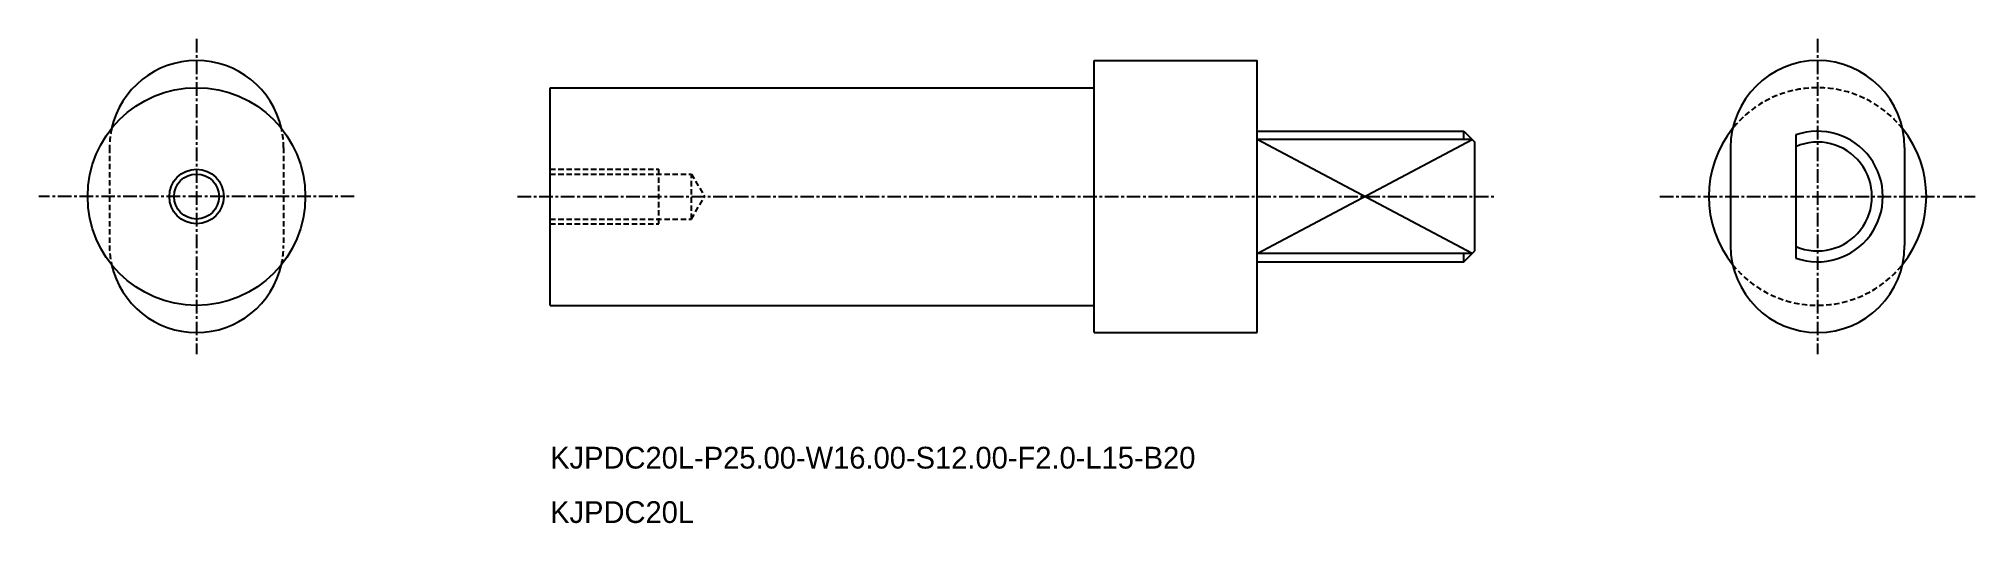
# Model space of a CAD drawing. Extents: x -2281 to -2103, y -930 to -885.
import ezdxf

# ---------------------------------------------------------------- set-up
doc = ezdxf.new("R2010")
doc.units = 0
doc.linetypes.add('CENTER', pattern=[2, 1.25, -0.25, 0.25, -0.25])
doc.linetypes.add('DASHED', pattern=[0.75, 0.5, -0.25])
doc.layers.get('0').update_dxf_attribs({"linetype": 'CONTINUOUS'})
doc.layers.add('CENTER', color=1, linetype='CENTER')

msp = doc.modelspace()

# ---------------------------------------------------------------- linework, layer by layer
at = {"color": 7, "linetype": 'CONTINUOUS'}
for p, q in [((-2184.29, -912.15), (-2184.29, -887.15)), ((-2184.29, -887.15), (-2169.29, -887.15)), ((-2169.29, -912.15), (-2169.29, -887.15)), ((-2234.29, -909.65), (-2234.29, -889.65)), ((-2234.29, -889.65), (-2184.29, -889.65)), ((-2169.29, -893.65), (-2150.29, -893.65)), ((-2149.53, -894.41), (-2169.29, -894.41)), ((-2150.29, -894.41), (-2150.29, -893.65)), ((-2150.29, -893.65), (-2149.29, -894.65)), ((-2149.29, -904.65), (-2149.29, -894.65)), ((-2125.79, -895.15), (-2125.79, -904.15)), ((-2119.79, -893.99), (-2119.79, -905.31)), ((-2109.79, -895.15), (-2109.79, -904.15)), ((-2149.53, -904.88), (-2169.29, -904.88)), ((-2169.29, -905.65), (-2150.29, -905.65)), ((-2150.29, -905.65), (-2149.29, -904.65)), ((-2150.29, -905.65), (-2150.29, -904.88)), ((-2234.29, -909.65), (-2184.29, -909.65)), ((-2184.29, -912.15), (-2169.29, -912.15))]:
    msp.add_line(p, q, dxfattribs=at)
at = {"color": 3, "linetype": 'DASHED'}
for p, q in [((-2274.79, -895.15), (-2274.79, -904.15)), ((-2258.79, -895.15), (-2258.79, -904.15)), ((-2234.29, -897.15), (-2224.29, -897.15)), ((-2234.29, -897.58), (-2221.29, -897.58)), ((-2224.29, -902.15), (-2224.29, -897.15)), ((-2221.29, -901.72), (-2221.29, -897.58)), ((-2221.29, -897.58), (-2220.1, -899.65)), ((-2221.29, -901.72), (-2220.1, -899.65)), ((-2234.29, -901.72), (-2221.29, -901.72)), ((-2234.29, -902.15), (-2224.29, -902.15))]:
    msp.add_line(p, q, dxfattribs=at)
at = {"color": 3, "linetype": 'CONTINUOUS'}
for p, q in [((-2149.53, -904.88), (-2169.29, -894.41)), ((-2169.29, -904.88), (-2149.53, -894.41))]:
    msp.add_line(p, q, dxfattribs=at)
at = {"color": 7, "linetype": 'CONTINUOUS'}
for radius in [10, 2.07]:
    msp.add_circle((-2266.79, -899.65), radius, dxfattribs=at)
at = {"color": 3, "linetype": 'CONTINUOUS'}
msp.add_circle((-2266.79, -899.65), 2.5, dxfattribs=at)
at = {"color": 7, "linetype": 'CONTINUOUS'}
for centre, radius, start, end in [((-2266.79, -895.15), 8, 12.6356, 167.3644), ((-2117.79, -895.15), 8, 0, 180), ((-2117.79, -899.65), 10, 141.3178, 218.6822), ((-2117.79, -899.65), 10, 321.3178, 38.6822), ((-2117.79, -899.65), 6, 250.5288, 109.4712), ((-2117.79, -899.65), 5, 246.4218, 113.5782), ((-2117.79, -904.15), 8, 180, 0), ((-2266.79, -904.15), 8, 192.6356, 347.3644)]:
    msp.add_arc(centre, radius, start, end, dxfattribs=at)
at = {"color": 3, "linetype": 'DASHED'}
for centre, radius, start, end in [((-2117.79, -899.65), 10, 38.6822, 141.3178), ((-2266.79, -895.15), 8, 167.3644, 180), ((-2266.79, -895.15), 8, 0, 12.6356), ((-2266.79, -904.15), 8, 180, 192.6356), ((-2266.79, -904.15), 8, 347.3644, 0), ((-2117.79, -899.65), 10, 218.6822, 321.3178)]:
    msp.add_arc(centre, radius, start, end, dxfattribs=at)
at = {"layer": 'CENTER'}
for p, q in [((-2266.79, -885.15), (-2266.79, -914.15)), ((-2117.79, -885.15), (-2117.79, -914.15)), ((-2252.29, -899.65), (-2281.29, -899.65)), ((-2237.29, -899.65), (-2147.29, -899.65)), ((-2132.29, -899.65), (-2103.29, -899.65))]:
    msp.add_line(p, q, dxfattribs=at)

# ---------------------------------------------------------------- texts
at = {"color": 7, "linetype": 'CONTINUOUS'}
for s, p in [('KJPDC20L-P25.00-W16.00-S12.00-F2.0-L15-B20', (-2234.29, -924.65)), ('KJPDC20L', (-2234.29, -929.65))]:
    msp.add_text(s, height=2, dxfattribs=at).set_placement(p)

doc.saveas('drawing.dxf')
